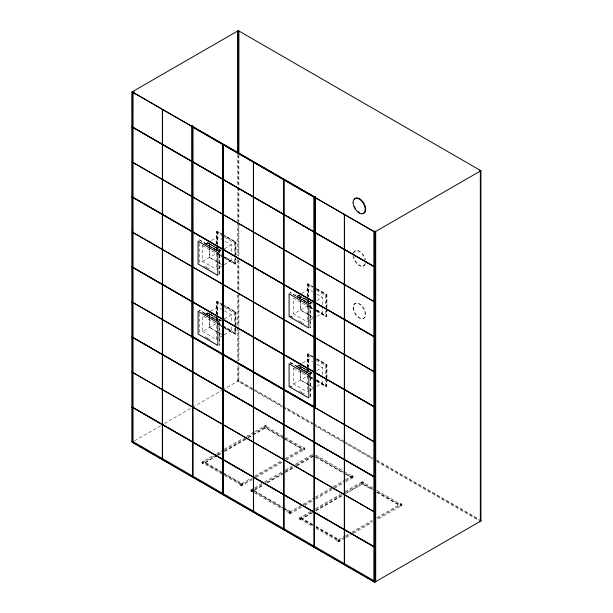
<?xml version="1.0" encoding="UTF-8"?>
<svg xmlns="http://www.w3.org/2000/svg" width="613" height="613" viewBox="0 0 613 613"><rect width="100%" height="100%" fill="white"/><g stroke="black" fill="none" stroke-linecap="round" stroke-linejoin="round"><path stroke-width="0.46" stroke-dasharray="3.06 2.3" d="M216.795 243.683L216.795 231.308L221.967 234.036M216.305 243.936L216.305 232.473L217.217 231.944L222.174 234.81M218.619 267.904L216.228 269.291L202.581 261.406L202.581 245.644L208.167 242.419M211.362 240.58L217.745 236.894L231.392 244.771L231.392 252.188M205.761 244.051L207.884 242.825L220.626 250.181L218.504 251.407L205.761 243.882M206.221 244.074L208.037 243.024L220.174 250.372L208.037 243.369L206.221 244.418L218.351 251.077L220.174 250.027M220.626 250.181L218.351 251.077M202.581 261.406L217.745 252.656L231.392 260.533L231.392 255.897M218.619 252.142L223.408 249.376M224.212 248.916L231.392 244.771M224.573 237.246L234.503 242.978L235.415 242.449L235.415 254.87M216.795 231.308L235.982 242.12L235.982 255.445M219.423 267.444L223.408 265.138M224.212 264.678L231.392 260.533M224.573 258.257L234.503 263.988L235.415 263.467L235.415 258.686M219.27 254.625L235.752 264.142L235.982 256.403M216.795 313.726L216.795 301.358L221.967 304.079M216.305 313.979L216.305 302.516L217.217 301.994L222.174 304.86M204.972 314.308L209.761 311.55M210.558 311.082L217.745 306.937L231.392 314.821L231.392 322.231M205.761 313.925L207.884 312.875L220.626 320.231L207.884 312.875M206.221 314.117L208.037 313.067L220.174 320.423L208.037 313.419L206.221 314.469L218.351 321.12L220.174 320.07M220.626 320.055L218.504 321.457L205.761 314.101M218.351 321.473L220.626 320.231M215.424 323.112L202.581 315.695L202.581 331.457L217.745 322.699L231.392 330.576L231.392 325.94M219.377 321.756L219.377 345.395L219.6 321.626L198.903 309.94L219.377 321.756L223.408 319.427M224.212 318.967L231.392 314.821M224.573 307.289L234.503 313.021L235.415 312.5L235.415 333.51L234.503 334.039L224.573 328.307M216.795 301.358L235.982 312.17L235.982 325.495M354.873 251.131L355.325 250.87M307.787 296.217L307.787 283.842L312.959 286.57M307.297 296.47L307.297 285.007L308.209 284.478L312.339 286.869M202.581 331.457L216.228 339.334L218.619 337.955M219.423 337.487L223.408 335.188M224.212 334.729L231.392 330.576M296.761 296.34L300.753 294.033M301.55 293.573L308.737 289.428L312.753 291.742M298.876 295.19L296.753 296.585L298.876 295.359L311.619 302.715L298.876 295.359M311.166 302.561L299.029 295.558L297.213 296.608L309.343 303.611L311.166 302.561L309.343 303.964L297.213 296.953L299.029 295.903L311.166 302.906M219.27 324.675L235.752 334.192L235.982 326.445M363.448 265.988L363.907 265.728M309.496 303.764L311.619 302.538M311.619 302.715L309.496 303.941L297.55 297.044M309.619 320.438L307.22 321.825L293.573 313.94L309.619 304.676M310.37 304.247L310.37 327.886L310.592 304.117L289.895 292.424L310.37 304.247L312.806 302.837M316.798 300.531L322.384 297.305L322.384 304.722M316.392 290.255L325.495 295.512L326.407 294.983L326.407 307.404M316.852 289.075L326.974 294.654L326.974 307.979M310.416 319.978L312.806 318.599M316.798 316.293L322.384 313.067L322.384 308.431M316.392 311.274L325.495 316.523L326.407 316.001L326.407 311.22M316.852 310.967L326.744 316.676L326.974 308.929M354.873 303.665L355.325 303.404M134.622 440.732L161.165 425.414M164.483 423.499L191.846 407.699M192.681 407.216L221.707 390.458M222.534 389.983L238.296 380.88M363.448 318.53L363.907 318.262M307.787 367.218L307.787 353.893L312.959 356.613M307.297 367.471L307.297 355.05L308.209 354.529L312.339 356.912M309.619 390.489L307.22 391.868L293.573 383.991L293.573 368.229L295.964 366.842M296.761 366.382L301.55 363.616M302.355 363.157L308.737 359.471L312.753 361.793M310.822 372.129L298.876 365.233L296.753 366.459L309.496 373.991L311.619 372.589L309.496 373.991M296.753 366.635L298.876 365.409L311.619 372.765M311.166 372.957L299.029 365.953L297.213 366.651L299.029 365.601L311.166 372.957L309.343 374.007L306.109 372.137M297.213 366.651L309.343 373.654L311.166 372.604M293.573 383.991L308.737 375.233L312.753 377.547M309.619 374.727L312.806 372.88M316.798 370.581L322.384 367.356L322.384 374.765M316.392 360.306L325.495 365.555L326.407 365.034L326.407 377.447M316.852 359.126L326.974 364.704L326.974 378.029M310.416 390.021L312.806 388.642M316.798 386.336L322.384 383.11L322.384 378.474M316.392 381.317L325.495 386.573L326.407 386.044L326.407 381.271M316.852 381.018L326.744 386.726L326.974 378.98M216.956 455.543L202.957 463.62L202.045 463.099L202.045 462.049L212.749 455.865M216.864 453.49L223.454 449.689M224.274 449.214L243.208 438.28M246.503 436.379L253.912 432.104M254.74 431.629L265.437 425.445L266.349 425.974L266.349 427.023L248.234 437.483M202.045 463.099L216.128 454.969M216.864 454.54L223.538 450.693M224.274 450.264L246.595 437.383M247.33 436.954L266.349 425.974M217.776 455.068L223.538 451.743M224.366 451.268L247.414 437.958M217.224 455.735L204.926 462.838L223.952 473.818M218.044 455.26L223.783 451.95M224.603 451.475L247.56 438.226M248.38 437.751L265.59 427.813L282.961 437.843M252.181 479.68L241.476 485.864L240.572 485.335L240.572 484.285L251.269 478.109M254.441 476.278L281.735 460.524M284.777 458.762L303.956 447.689L304.868 448.21L304.868 449.26L286.761 459.719M240.572 485.335L252.181 478.63M255.383 476.784L282.639 461.045M285.85 459.198L304.868 448.21M256.295 477.305L282.639 462.095M253.958 490.216L251.491 491.641L250.579 491.113L250.579 490.063L253.874 488.163M254.694 487.687L263.751 482.462M264.571 481.987L284.332 470.577M285.152 470.102L291.742 466.301M295.037 464.401L313.971 453.467M250.579 491.113L253.958 489.166M254.694 488.737L262.188 484.408M265.398 482.561L284.417 471.581M285.152 471.152L292.654 466.822M295.857 464.976L313.971 454.517M254.778 489.741L263.835 484.515M267.13 482.607L284.417 472.631M285.244 472.156L293.474 467.397M296.769 465.497L314.055 455.52M254.28 490.377L263.299 485.174M267.398 482.806L284.608 472.868M285.428 472.393L296.087 466.24M296.907 465.773L314.124 455.827L343.073 472.546M301.535 507.227L290.01 513.878L289.098 513.357L289.098 512.307L302.27 504.698M302.975 504.292L314.622 497.572M315.442 497.097L332.729 487.113M333.303 486.783L345.081 479.987M345.602 479.68L352.49 475.703L353.402 476.232L353.402 477.282L345.993 481.557M289.098 513.357L300.707 506.652M303.918 504.798L314.622 498.622M315.442 498.147L333.556 487.687M334.376 487.212L345.165 480.983M345.901 480.561L353.402 476.232M304.83 505.327L312.239 501.051M315.526 499.143L333.641 488.691M334.46 488.216L345.165 482.033M312.369 512.529L300.018 519.663L299.106 519.134L299.106 518.085L310.63 511.426M315.572 508.575L340.269 494.316M345.211 491.465L362.498 481.481L363.409 482.01L363.409 483.059L345.295 493.519M299.106 519.134L311.458 512.008M315.572 509.625L342 494.369M345.211 492.515L363.409 482.01M315.657 510.629L344.475 493.994M312.645 512.721L301.987 518.874L312.745 525.08M315.925 510.828L342.154 495.679M345.433 493.787L362.651 483.849L372.574 489.58M345.127 538.099L338.537 541.9L337.625 541.371L337.625 540.321L345.035 536.046M345.763 535.624L350.682 532.789M351.502 532.314L372.206 520.36M376.911 517.64L401.017 503.725L401.929 504.246L401.929 505.304L377.233 519.556M337.625 541.371L345.127 537.049M345.862 536.62L351.709 533.241M352.529 532.766L372.29 521.364M377.141 518.56L401.929 504.246M345.947 537.624L352.529 533.816M353.356 533.341L372.29 522.414M222.795 234.511L235.982 242.12M316.262 288.47L326.974 294.654M307.787 283.842L312.737 286.7M223.002 235.285L235.415 242.449M316.477 289.252L326.407 294.983M216.305 232.473L223.745 236.771M307.297 285.007L312.262 287.872M316.768 294.064L322.384 297.305M219.829 249.545L207.884 242.825M204.244 243.369L219.033 251.905M308.737 305.19L312.753 307.504M316.768 309.818L322.384 313.067M217.217 252.962L222.174 255.82M223.002 256.303L235.415 263.467M309.036 305.971L312.339 307.879M316.477 310.27L326.407 316.001M217.845 253.544L221.967 255.92M222.795 256.403L235.982 264.011M308.837 306.079L312.959 308.454M316.262 310.362L326.974 316.546M310.262 307.159L312.737 308.592M202.581 245.644L223.745 257.782M309.78 307.45L293.573 298.179L293.573 313.94M310.607 307.925L312.262 308.883M216.795 261.513L209.592 257.36L209.592 243.491M217.6 261.981L222.396 264.755M307.787 314.048L300.585 309.894L300.585 299.726M308.592 314.515L312.592 316.821M218.167 262.571L209.362 257.491L209.362 247.323M218.971 263.038L223.776 265.804M313.963 317.879L300.355 310.025L300.355 299.857M204.244 266.134L209.179 268.984M290.309 315.825L292.776 317.25M298.523 320.568L303.458 323.411M206.497 267.651L208.956 269.076M290.118 315.933L292.577 317.35M300.768 322.078L303.22 323.495M222.795 304.554L235.982 312.17M316.262 358.521L326.974 364.704M307.787 353.893L312.737 356.743M223.002 305.335L235.415 312.5M316.477 359.302L326.407 365.034M216.305 302.516L223.745 306.814M307.297 355.05L312.262 357.915M316.768 364.107L322.384 367.356M203.424 312.944L208.642 315.871M211.883 317.733L219.033 321.955M290.309 363.103L291.957 364.053M297.703 367.371L305.297 371.67M316.768 379.868L322.384 383.11M217.217 323.005L222.174 325.871M223.002 326.346L235.415 333.51M309.036 376.014L312.339 377.93M316.477 380.313L326.407 386.044M217.845 323.587L221.967 325.97M222.795 326.445L235.982 334.062M308.837 376.121L312.959 378.505M316.262 380.405L326.974 386.596M310.262 377.21L312.737 378.635M223.745 327.825L216.305 323.534L216.228 339.334M293.573 368.229L301.604 372.865M302.401 373.325L309.78 377.501M310.607 377.976L312.262 378.926M216.795 331.564L209.592 327.403L209.592 317.235M217.6 332.024L222.396 334.798M307.787 384.098L300.585 379.937L300.585 370.696M308.592 384.558L312.592 386.872M218.167 332.621L209.362 327.534L209.362 317.373M218.971 333.081L223.776 335.855M313.963 387.929L300.355 380.068L300.355 369.907M205.071 336.66L209.998 339.502M290.309 385.868L291.957 386.818M299.343 391.086L304.278 393.937M207.317 338.177L209.776 339.594M290.118 385.983L291.757 386.926M301.588 392.596L304.04 394.021M312.829 423.215L238.296 380.183L237.691 380.535L312.829 423.912M313.657 423.69L343.472 440.9M344.299 441.383L372.451 457.635M376.597 460.026L479.282 519.318M313.657 424.395L372.673 458.463M376.597 460.731L480.331 520.621M251.767 389.362L237.691 381.232L237.691 364.965M252.594 389.837L282.409 407.047M283.237 407.53L312.216 424.265M315.534 426.173L372.673 459.168M376.819 461.558L478.676 520.368M315.979 455.152L343.088 470.799M343.908 471.274L352.942 476.493L352.942 477.542L314.339 455.252M372.719 487.91L362.045 481.749L362.045 482.799M376.826 490.285L401.477 504.514L401.477 505.564L376.742 491.281M266.349 427.023L265.437 426.502L265.437 425.445M304.868 449.26L303.956 448.739L303.956 447.689M353.402 477.282L352.49 476.753L352.49 475.703M363.409 483.059L362.498 482.538L362.498 481.481M401.929 505.304L401.017 504.775L401.017 503.725M372.719 488.967L361.134 482.27L361.134 483.32L372.635 489.963M283.788 438.318L301.987 448.823M343.901 473.021L350.521 476.845M376.711 491.971L399.048 504.859M284.608 439.146L264.073 427.284L264.073 426.234L304.416 449.528L304.416 448.478L264.985 425.713L264.985 426.763M285.436 439.621L303.504 450.049L303.504 449M315.887 457.206L344.644 473.803M345.464 474.278L352.031 478.071L352.031 477.021M376.742 492.331L400.565 506.085L400.565 505.035M222.304 472.171L203.416 461.26L203.416 462.309M223.124 472.638L242.84 484.025L242.84 485.075L202.505 461.781L202.505 462.838L223.86 475.167M254.41 490.699L282.34 506.828M283.16 507.296L291.374 512.039L291.374 513.096L251.031 489.802L251.031 490.852L253.498 492.277M312.791 524.406L300.47 517.295L300.47 518.345M316.078 526.306L339.901 540.061L339.901 541.11L315.994 527.303M224.779 474.293L241.33 483.849M254.288 491.327L284.064 508.522M284.892 509.005L289.857 511.87M316.047 526.988L338.384 539.884M312.791 525.464L299.565 517.824L299.565 518.874L312.707 526.46M202.045 462.049L202.957 462.57L202.957 463.62M240.572 484.285L241.476 484.814L241.476 485.864M250.579 490.063L251.491 490.592L251.491 491.641M289.098 512.307L290.01 512.828L290.01 513.878M299.106 518.085L300.018 518.606L300.018 519.663M337.625 540.321L338.537 540.85L338.537 541.9M224.68 475.642L241.936 485.603L241.936 484.546M254.318 492.752L290.462 513.617L290.462 512.568M315.994 528.36L338.989 541.639L338.989 540.582M326.744 294.792L326.744 308.109M326.744 309.067L326.744 316.676M326.744 364.835L326.744 378.16M326.744 379.11L326.744 386.726M325.495 295.512L325.495 306.975M325.495 310.791L325.495 316.523M325.495 365.555L325.495 377.018M325.495 377.976L325.495 386.573M312.607 454.256L312.607 455.306M308.737 289.428L308.737 296.845M308.737 300.554L308.737 303.335M308.737 359.471L308.737 366.888M308.737 367.815L308.737 373.378M308.209 284.478L308.209 296.899M308.209 300.715L308.209 303.581M308.209 354.529L308.209 366.942M308.209 367.9L308.209 373.631M308.017 283.712L308.017 296.087M308.017 299.895L308.017 302.745M308.017 353.762L308.017 367.08M308.017 368.038L308.017 372.796M307.787 300.025L307.787 302.876M307.787 368.168L307.787 372.926M307.297 297.42L307.297 302.194M307.22 306.063L307.22 321.825M307.297 368.421L307.297 373.202M307.22 376.106L307.22 391.868M300.585 296.025L300.585 298.799M300.585 366.076L300.585 369.769M300.355 296.163L300.355 298.929M300.355 365.279L300.355 368.98M251.943 489.274L251.943 490.331M238.901 155.403L238.901 186.98M238.901 187.938L238.901 221.423M238.901 225.255L238.901 256.832M238.901 260.663L238.901 292.24M238.901 293.198L238.901 326.691M238.901 330.514L238.901 362.091M238.901 365.923L238.901 381.232L238.296 381.585L238.296 364.36M238.296 154.79L238.296 186.628M238.296 187.325L238.296 221.776M238.296 222.734L238.296 256.226M238.296 259.353L238.296 291.635M238.296 294.761L238.296 326.338M238.296 327.296L238.296 360.789M237.691 154.445L237.691 186.023M237.691 186.98L237.691 221.423M237.691 222.381L237.691 255.874M237.691 259.705L237.691 291.282M237.691 295.106L237.691 326.691M237.691 327.649L237.691 361.134M235.752 242.258L235.752 255.575M235.752 256.533L235.752 264.142M235.752 312.301L235.752 334.192M234.503 242.978L234.503 263.988M234.503 313.021L234.503 324.484M234.503 328.307L234.503 334.039M217.745 236.894L217.745 244.311M217.745 248.02L217.745 251.728M217.745 306.937L217.745 315.281M217.745 316.208L217.745 320.844M217.217 231.944L217.217 244.365M217.217 245.315L217.217 250.096M217.217 301.994L217.217 314.408M217.217 318.231L217.217 321.097M217.025 231.178L217.025 244.503M217.025 245.453L217.025 250.211M217.025 301.228L217.025 314.546M217.025 318.354L217.025 321.212M216.795 247.491L216.795 250.342M216.795 317.534L216.795 320.392M216.305 247.752L216.305 250.617M216.305 314.936L216.305 320.668M216.228 253.529L216.228 269.291M209.592 313.542L209.592 316.316M209.362 243.629L209.362 246.395M209.362 313.672L209.362 316.446M199.317 243.369L199.317 263.291M199.317 313.419L199.317 333.334M365.019 263.759A8.582 4.95 60 0 1 358.636 265.237A8.582 4.95 60 0 1 353.119 255.682M353.303 253.368A8.582 4.95 60 0 1 358.896 251.414A8.582 4.95 60 0 1 364.865 259.46M365.478 263.498A8.582 4.95 60 0 1 359.616 265.306A8.582 4.95 60 0 1 353.755 256.732M353.755 253.108A8.582 4.95 60 0 1 359.616 251.292A8.582 4.95 60 0 1 365.478 259.866M199.125 239.76L219.377 251.713L219.377 275.352L219.6 251.583L199.125 239.76M290.118 362.337L310.37 374.29L310.37 397.929L310.592 374.16L290.118 362.337M353.096 307.596A8.582 4.95 60 0 0 362.199 318.913A8.582 4.95 60 0 0 362.199 306.784A8.582 4.95 60 0 0 353.096 307.596M353.548 307.335A8.582 4.95 60 0 0 362.651 318.653A8.582 4.95 60 0 0 362.651 306.523A8.582 4.95 60 0 0 353.548 307.335"/><path stroke-width="0.92" d="M132.239 442.195L132.163 91.835L374.811 231.929L374.888 582.289L132.063 442.126L132.094 91.881L238.296 30.65L480.937 170.743L480.937 520.973L374.704 582.22L374.735 231.967L480.937 170.743M237.691 152.53L237.691 31.002L238.901 31.002L238.901 153.488M133.956 93.85L133.956 91.942L133.044 92.463L133.044 442.693M132.132 127.052L374.811 267.122M162.545 109.497L162.575 459.712M191.815 125.427L192.382 125.803L192.428 337.663L192.382 125.803L191.815 125.427L191.777 337.342L192.428 337.663M192.076 126.853L192.122 126.125L314.959 197.049L314.913 197.777L192.122 126.83M132.132 161.901L374.811 301.971M192.72 126.922L192.75 477.136M132.132 162.077L374.811 302.148M132.132 197.095L374.811 337.173M223.201 144.515L223.232 494.729M132.163 231.929L374.811 372.014M253.384 161.939L253.414 512.154M132.132 232.12L374.811 372.191M253.537 162.031L253.567 512.246M132.132 267.145L374.811 407.216M283.865 179.54L283.896 529.755M132.132 301.994L374.781 442.08M314.048 196.965L314.078 547.179M132.132 302.163L374.811 442.241M314.224 197.034L314.224 547.263M315.22 196.727L315.22 408.61L315.22 196.727L314.615 196.375L314.615 408.266L315.266 408.587M132.132 337.188L374.811 477.266M344.529 214.565L344.56 564.78M480.331 170.391L479.726 170.743L480.331 171.088L480.331 521.326L479.726 520.973L480.937 520.276M192.076 336.989L192.122 336.269L314.959 407.185L314.913 407.913L192.122 336.966M132.132 372.037L374.811 512.108M132.132 372.214L374.811 512.284M374.781 232.12L132.063 91.896M132.132 407.239L374.811 547.309M192.903 477.22L192.842 126.937M314.615 408.266L314.661 196.344L315.266 196.696M375.692 580.687L374.781 581.208L132.132 441.122M133.044 91.414L133.956 91.942M480.331 520.621L480.937 520.973M132.132 442.088L374.811 582.158M375.692 581.737L375.692 231.507L374.781 230.978L373.869 231.507L373.869 581.737M238.296 31.347L238.296 153.832M359.616 212.772A8.582 4.95 60 0 1 358.046 211.623M355.325 208.244A8.582 4.95 60 0 1 354.36 206.236M354.36 199.233A8.582 4.95 60 0 1 363.907 203.286A8.582 4.95 60 0 1 362.651 213.585M132.163 126.86L374.811 266.946L132.163 126.86M162.422 109.39L162.391 459.643L162.422 109.39M132.163 196.903L374.811 336.997L132.163 196.903M223.086 144.415L223.055 494.66L223.086 144.415M132.163 266.954L374.811 407.04L132.163 266.954M283.742 179.433L283.712 529.686L283.742 179.433M132.163 336.997L374.811 477.09L132.163 336.997M344.406 214.458L344.376 564.711L344.406 214.458M132.163 407.04L374.811 547.133L132.163 407.04M217.822 252.61L198.106 241.223L198.106 263.988L217.822 275.375L217.822 252.61M308.814 305.144L289.098 293.757L289.098 316.523L308.814 327.909L308.814 305.144M217.822 322.653L198.106 311.274L198.106 334.039L217.822 345.418L217.822 322.653M308.814 375.187L289.098 363.808L289.098 386.573L308.814 397.952L308.814 375.187M353.096 202.528A8.582 4.95 60 0 0 362.199 213.845A8.582 4.95 60 0 0 362.199 201.715A8.582 4.95 60 0 0 353.096 202.528"/></g></svg>
